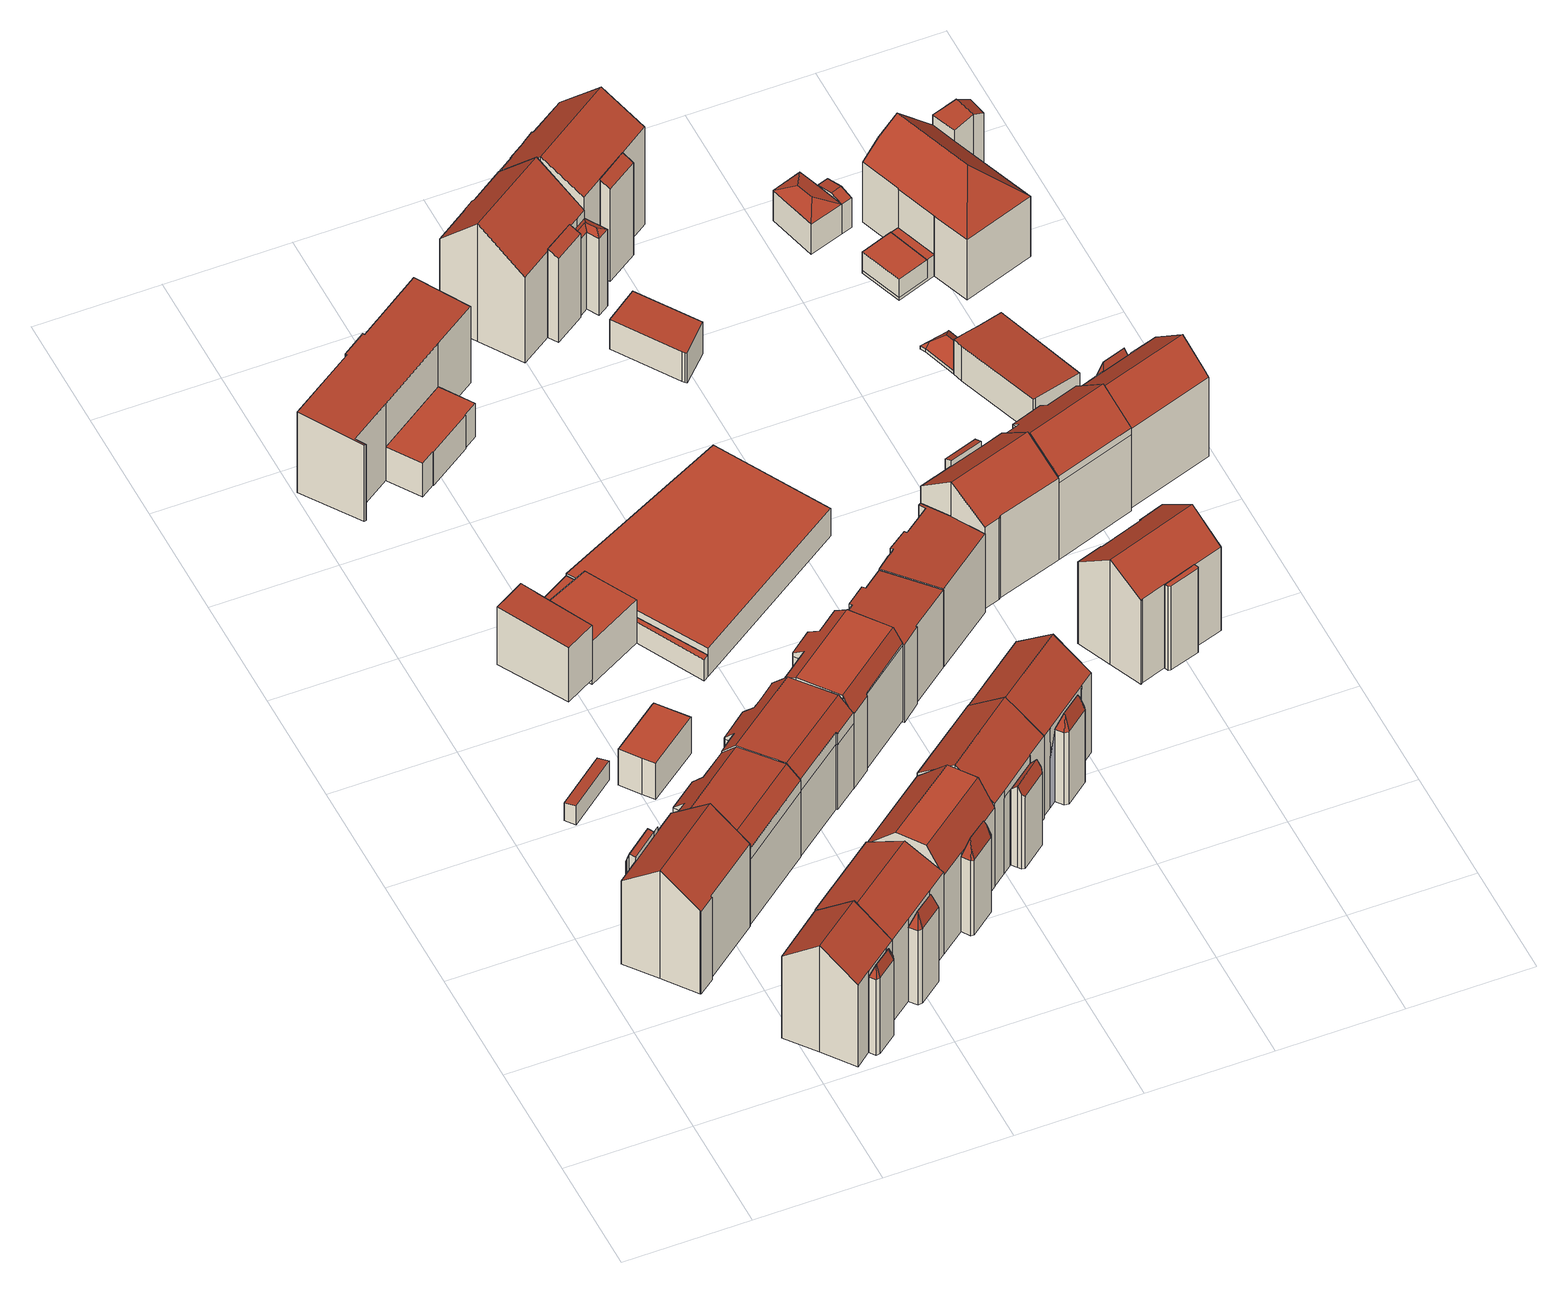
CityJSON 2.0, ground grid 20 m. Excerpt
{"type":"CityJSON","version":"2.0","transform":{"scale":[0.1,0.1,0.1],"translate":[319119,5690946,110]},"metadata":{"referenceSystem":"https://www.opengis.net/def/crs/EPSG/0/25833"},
"CityObjects":{
"building1":{"type":"Building","attributes":{"Gemeindeschluessel":14713000,"Geometrietyp2DReferenz":"3000","function":"31001_9998","roofType":"9999"},"children":["building1-1","building1-2"]},
"building1-1":{"type":"BuildingPart","attributes":{"Dachtyp_tdc":"tdcFreeFormRoof","Dachneigung":69.75,"QualitaetDacherkennung":34,"Geometrietyp2DReferenz":"3000","roofType":"5000","measuredHeight":17.67},"parents":["building1"],"geometry":[{"type":"MultiSurface","lod":"2","boundaries":[[[0,1,2,3]],[[1,4,5,2]],[[4,6,7,5]],[[6,8,9,10,7]],[[11,12,13,14,15]],[[12,16,17,13]],[[16,18,19,17]],[[18,0,3,19]],[[12,11,8,6,4]],[[4,1,0,18,16,12]],[[3,2,5,7,10,14,13,17,19]],[[15,9,8,11]],[[15,14,10,9]]],"semantics":{"surfaces":[{"type":"WallSurface"},{"type":"RoofSurface"},{"type":"GroundSurface"},{"type":"ClosureSurface"}],"values":[0,0,0,0,0,0,0,0,1,1,2,0,3]}}]},
"building1-2":{"type":"BuildingPart","attributes":{"Dachtyp_tdc":"tdcGableRoof","Dachneigung":38.25,"QualitaetDacherkennung":59,"Geometrietyp2DReferenz":"3000","roofType":"3100","measuredHeight":21.54},"parents":["building1"],"geometry":[{"type":"MultiSurface","lod":"2","boundaries":[[[9,20,21,10]],[[20,22,23,21]],[[22,24,25,23]],[[24,26,27,25]],[[26,28,29,27]],[[28,30,31,29]],[[30,32,33,31]],[[32,34,35,33]],[[34,36,37,35]],[[36,38,39,37]],[[38,40,14,39]],[[40,15,14]],[[36,34,32,30,28,26,24]],[[24,22,20,9,15,40,38,36]],[[10,21,23,25,27,29,31,33,35,37,39,14]],[[9,10,14,15]]],"semantics":{"surfaces":[{"type":"WallSurface"},{"type":"RoofSurface"},{"type":"GroundSurface"},{"type":"ClosureSurface"}],"values":[0,0,0,0,0,0,0,0,0,0,0,0,1,1,2,3]}}]},
"building2":{"type":"Building","attributes":{"Gemeindeschluessel":14713000,"Geometrietyp2DReferenz":"3000","function":"31001_9998","roofType":"9999"},"children":["building2-1","building2-2"]},
"building2-1":{"type":"BuildingPart","attributes":{"Dachtyp_tdc":"tdcFreeFormRoof","Dachneigung":70.62,"QualitaetDacherkennung":12,"Geometrietyp2DReferenz":"3000","roofType":"5000","measuredHeight":17.23},"parents":["building2"],"geometry":[{"type":"MultiSurface","lod":"2","boundaries":[[[41,42,43,44]],[[42,45,46,43]],[[45,47,48,46]],[[47,49,50,48]],[[49,51,52,50]],[[53,51,49]],[[54,53,49,47]],[[55,54,47,45]],[[56,55,45,42]],[[56,42,41]],[[53,54,55,56,41,51]],[[44,43,46,48,50,52]],[[44,52,51,41]]],"semantics":{"surfaces":[{"type":"WallSurface"},{"type":"RoofSurface"},{"type":"GroundSurface"},{"type":"ClosureSurface"}],"values":[0,0,0,0,0,1,1,1,1,1,1,2,3]}}]},
"building2-2":{"type":"BuildingPart","attributes":{"Dachtyp_tdc":"tdcGableRoof","Dachneigung":39.52,"QualitaetDacherkennung":69,"Geometrietyp2DReferenz":"3000","roofType":"3100","measuredHeight":21.13},"parents":["building2"],"geometry":[{"type":"MultiSurface","lod":"2","boundaries":[[[57,58,59,60]],[[58,61,44,59]],[[61,41,44]],[[62,63,64,52,51]],[[63,65,66,64]],[[65,67,68,66]],[[67,69,70,68]],[[69,71,72,70]],[[71,57,60,72]],[[67,65,63,62,61,58,57]],[[57,71,69,67]],[[60,59,44,52,64,66,68,70,72]],[[51,41,61,62]],[[51,52,44,41]]],"semantics":{"surfaces":[{"type":"WallSurface"},{"type":"RoofSurface"},{"type":"GroundSurface"},{"type":"ClosureSurface"}],"values":[0,0,0,0,0,0,0,0,0,1,1,2,0,3]}}]},
"building3":{"type":"Building","attributes":{"Dachtyp_tdc":"tdcPolyFlatRoof","Gemeindeschluessel":14713000,"Dachneigung":6.18,"QualitaetDacherkennung":61,"Geometrietyp2DReferenz":"3000","function":"31001_9998","roofType":"2100","measuredHeight":3.74},"geometry":[{"type":"MultiSurface","lod":"2","boundaries":[[[73,74,75,76]],[[74,77,78,75]],[[77,79,80,78]],[[79,73,76,80]],[[79,77,74,73]],[[76,75,78,80]]],"semantics":{"surfaces":[{"type":"WallSurface"},{"type":"RoofSurface"},{"type":"GroundSurface"}],"values":[0,0,0,0,1,2]}}]},
"building4":{"type":"Building","attributes":{"Dachtyp_tdc":"tdcFreeFormRoof","Gemeindeschluessel":14713000,"Dachneigung":3.14,"QualitaetDacherkennung":67,"Geometrietyp2DReferenz":"3000","function":"31001_9998","roofType":"5000","measuredHeight":17.38},"geometry":[{"type":"MultiSurface","lod":"2","boundaries":[[[81,82,83,84]],[[82,85,86,83]],[[85,87,88,86]],[[87,89,90,88]],[[89,91,92,90]],[[91,93,94,92]],[[93,95,96,94]],[[95,97,98,96]],[[97,99,100,98]],[[99,81,84,100]],[[101,102,103,104]],[[105,89,106,107,108,109,110,111]],[[102,110,109,112,103]],[[97,104,103,112,99]],[[99,112,109,81]],[[91,105,111,93]],[[93,111,110,102,101,95]],[[81,109,108,82]],[[82,108,107,85]],[[85,107,106,87]],[[87,106,89]],[[89,105,91]],[[95,101,104,97]],[[84,83,86,88,90,92,94,96,98,100]]],"semantics":{"surfaces":[{"type":"WallSurface"},{"type":"RoofSurface"},{"type":"GroundSurface"}],"values":[0,0,0,0,0,0,0,0,0,0,1,1,1,0,0,0,0,0,0,0,0,0,0,2]}}]},
"building5":{"type":"Building","attributes":{"Gemeindeschluessel":14713000,"Geometrietyp2DReferenz":"3000","function":"31001_9998","roofType":"9999"},"children":["building5-1","building5-2"]},
"building5-1":{"type":"BuildingPart","attributes":{"Dachtyp_tdc":"tdcGableRoof","Dachneigung":28.68,"QualitaetDacherkennung":70,"Geometrietyp2DReferenz":"3000","roofType":"3100","measuredHeight":19.72},"parents":["building5"],"geometry":[{"type":"MultiSurface","lod":"2","boundaries":[[[113,114,115,116]],[[114,117,118,115]],[[117,119,118]],[[120,121,122]],[[120,58,123,121]],[[58,124,125,123]],[[124,126,127,125]],[[126,128,129,127]],[[128,113,116,129]],[[124,58,120,117,114,113]],[[113,128,126,124]],[[116,115,118,130,121,123,125,127,129]],[[122,131,119,117,120]],[[122,121,130,131]],[[131,130,118,119]]],"semantics":{"surfaces":[{"type":"WallSurface"},{"type":"RoofSurface"},{"type":"GroundSurface"},{"type":"ClosureSurface"}],"values":[0,0,0,0,0,0,0,0,0,1,1,2,0,3,3]}}]},
"building5-2":{"type":"BuildingPart","attributes":{"Dachtyp_tdc":"tdcFreeFormRoof","Dachneigung":70.59,"QualitaetDacherkennung":17,"Geometrietyp2DReferenz":"3000","roofType":"5000","measuredHeight":17.53},"parents":["building5"],"geometry":[{"type":"MultiSurface","lod":"2","boundaries":[[[119,132,133,118]],[[132,134,135,133]],[[134,136,137,135]],[[136,138,139,137]],[[138,140,141,139]],[[140,122,121,141]],[[122,140,142,143]],[[140,138,142]],[[138,136,144,145,143,142]],[[136,134,144]],[[134,132,119,131,145,144]],[[131,122,143,145]],[[133,135,137,139,141,121,130,118]],[[130,121,122,131]],[[119,118,130,131]]],"semantics":{"surfaces":[{"type":"WallSurface"},{"type":"RoofSurface"},{"type":"GroundSurface"},{"type":"ClosureSurface"}],"values":[0,0,0,0,0,0,1,1,1,1,1,1,2,3,3]}}]},
"building6":{"type":"Building","attributes":{"Dachtyp_tdc":"tdcPolyFlatRoof","Gemeindeschluessel":14713000,"Dachneigung":0,"QualitaetDacherkennung":67,"Geometrietyp2DReferenz":"3000","function":"31001_9998","roofType":"1000","measuredHeight":7.18},"geometry":[{"type":"MultiSurface","lod":"2","boundaries":[[[146,147,148,149]],[[147,150,151,148]],[[150,152,153,151]],[[152,154,155,153]],[[154,156,157,155]],[[156,158,159,157]],[[158,146,149,159]],[[158,156,154,152,150,147,146]],[[149,148,151,153,155,157,159]]],"semantics":{"surfaces":[{"type":"WallSurface"},{"type":"RoofSurface"},{"type":"GroundSurface"}],"values":[0,0,0,0,0,0,0,1,2]}}]},
"building7":{"type":"Building","attributes":{"Gemeindeschluessel":14713000,"Geometrietyp2DReferenz":"3000","function":"31001_9998","roofType":"9999"},"children":["building7-1","building7-2"]},
"building7-1":{"type":"BuildingPart","attributes":{"Dachtyp_tdc":"tdcPolyFlatRoof","Dachneigung":3.64,"QualitaetDacherkennung":44,"Geometrietyp2DReferenz":"3000","roofType":"2100","measuredHeight":11.52},"parents":["building7"],"geometry":[{"type":"MultiSurface","lod":"2","boundaries":[[[160,161,162,163]],[[161,164,165,166,162]],[[167,168,169,170,171]],[[168,160,163,169]],[[168,167,164,161,160]],[[163,162,166,170,169]],[[167,171,165,164]],[[171,170,166,165]]],"semantics":{"surfaces":[{"type":"WallSurface"},{"type":"RoofSurface"},{"type":"GroundSurface"},{"type":"ClosureSurface"}],"values":[0,0,0,0,1,2,0,3]}}]},
"building7-2":{"type":"BuildingPart","attributes":{"Dachtyp_tdc":"tdcPolyFlatRoof","Dachneigung":0,"QualitaetDacherkennung":53,"Geometrietyp2DReferenz":"3000","roofType":"1000","measuredHeight":4.05},"parents":["building7"],"geometry":[{"type":"MultiSurface","lod":"2","boundaries":[[[165,172,173,166]],[[172,174,175,173]],[[174,171,170,175]],[[171,174,172,165]],[[166,173,175,170]],[[166,170,171,165]]],"semantics":{"surfaces":[{"type":"WallSurface"},{"type":"RoofSurface"},{"type":"GroundSurface"},{"type":"ClosureSurface"}],"values":[0,0,0,1,2,3]}}]},
"building8":{"type":"Building","attributes":{"Dachtyp_tdc":"tdcFreeFormRoof","Gemeindeschluessel":14713000,"Dachneigung":3.13,"QualitaetDacherkennung":57,"Geometrietyp2DReferenz":"3000","function":"31001_9998","roofType":"5000","measuredHeight":17.52},"geometry":[{"type":"MultiSurface","lod":"2","boundaries":[[[176,177,178,179]],[[177,180,181,178]],[[180,182,183,181]],[[182,184,185,183]],[[184,186,187,185]],[[186,188,189,187]],[[188,190,191,189]],[[190,192,193,191]],[[192,194,195,193]],[[194,196,197,195]],[[196,198,199,197]],[[198,200,201,199]],[[200,202,203,201]],[[202,204,205,203]],[[204,206,207,205]],[[206,208,209,207]],[[208,210,211,209]],[[210,176,179,211]],[[212,213,214,215,216,217,218]],[[219,220,221,222,223,224,184,225,226,227,228,229,230,231]],[[214,232,231,230,215]],[[196,219,231,232,198]],[[198,232,214,213,200]],[[210,229,228,176]],[[208,216,215,230,229,210]],[[176,228,227,177]],[[177,227,226,180]],[[180,226,225,182]],[[182,225,184]],[[184,224,186]],[[186,224,223,188]],[[188,223,222,190]],[[190,222,221,192]],[[192,221,220,194]],[[194,220,219,196]],[[204,218,217,206]],[[202,212,218,204]],[[206,217,216,208]],[[200,213,212,202]],[[179,178,181,183,185,187,189,191,193,195,197,199,201,203,205,207,209,211]]],"semantics":{"surfaces":[{"type":"WallSurface"},{"type":"RoofSurface"},{"type":"GroundSurface"}],"values":[0,0,0,0,0,0,0,0,0,0,0,0,0,0,0,0,0,0,1,1,1,0,0,0,0,0,0,0,0,0,0,0,0,0,0,0,0,0,0,2]}}]},
"building9":{"type":"Building","attributes":{"Gemeindeschluessel":14713000,"Geometrietyp2DReferenz":"3000","function":"31001_9998","roofType":"9999"},"children":["building9-1","building9-2"]},
"building9-1":{"type":"BuildingPart","attributes":{"Dachtyp_tdc":"tdcFreeFormRoof","Dachneigung":74.1,"QualitaetDacherkennung":28,"Geometrietyp2DReferenz":"3000","roofType":"5000","measuredHeight":18.3},"parents":["building9"],"geometry":[{"type":"MultiSurface","lod":"2","boundaries":[[[233,234,235,236]],[[234,237,238,235]],[[237,239,240,238]],[[239,241,242,240]],[[241,243,244,242]],[[245,246,243,241]],[[245,241,239]],[[247,248,246,245,239,237]],[[247,237,234]],[[248,247,234,233]],[[246,248,233,243]],[[236,235,238,240,242,244]],[[236,244,243,233]]],"semantics":{"surfaces":[{"type":"WallSurface"},{"type":"RoofSurface"},{"type":"GroundSurface"},{"type":"ClosureSurface"}],"values":[0,0,0,0,0,1,1,1,1,1,1,2,3]}}]},
"building9-2":{"type":"BuildingPart","attributes":{"Dachtyp_tdc":"tdcCutGableRoof","Dachneigung":43.91,"QualitaetDacherkennung":78,"Geometrietyp2DReferenz":"3000","roofType":"9999","measuredHeight":20.7},"parents":["building9"],"geometry":[{"type":"MultiSurface","lod":"2","boundaries":[[[249,244,243]],[[249,250,115,244]],[[250,251,129,115]],[[251,252,253,129]],[[252,254,255,253]],[[254,256,233,236,255]],[[256,254,257,258,250,249]],[[259,260,261,262]],[[257,261,260,258]],[[251,259,262,252]],[[252,262,261,257,254]],[[250,258,260,259,251]],[[236,244,115,129,253,255]],[[249,243,233,256]],[[243,244,236,233]]],"semantics":{"surfaces":[{"type":"WallSurface"},{"type":"RoofSurface"},{"type":"GroundSurface"},{"type":"ClosureSurface"}],"values":[0,0,0,0,0,0,1,1,1,0,0,0,2,0,3]}}]},
"building10":{"type":"Building","attributes":{"Gemeindeschluessel":14713000,"Geometrietyp2DReferenz":"3000","function":"31001_3041","roofType":"9999"},"children":["building10-1","building10-2"]},
"building10-1":{"type":"BuildingPart","attributes":{"Dachtyp_tdc":"tdcPolyFlatRoof","Dachneigung":5.03,"QualitaetDacherkennung":71,"Geometrietyp2DReferenz":"3000","roofType":"2100","measuredHeight":16.19},"parents":["building10"],"geometry":[{"type":"MultiSurface","lod":"2","boundaries":[[[263,264,265,266,267]],[[264,268,269,265]],[[268,270,271,269]],[[270,272,273,271]],[[272,274,275,273]],[[274,276,277,275]],[[276,278,279,277]],[[278,280,281,279]],[[280,282,283,281]],[[282,284,285,283]],[[284,286,287,288,285]],[[286,284,282,280,278,276,274,272,270,268,264,263]],[[266,265,269,271,273,275,277,279,281,283,285,288]],[[263,267,287,286]],[[267,266,288,287]]],"semantics":{"surfaces":[{"type":"WallSurface"},{"type":"RoofSurface"},{"type":"GroundSurface"},{"type":"ClosureSurface"}],"values":[0,0,0,0,0,0,0,0,0,0,0,1,2,0,3]}}]},
"building10-2":{"type":"BuildingPart","attributes":{"Dachtyp_tdc":"tdcPolyFlatRoof","Dachneigung":0,"QualitaetDacherkennung":46,"Geometrietyp2DReferenz":"3000","roofType":"1000","measuredHeight":6.78},"parents":["building10"],"geometry":[{"type":"MultiSurface","lod":"2","boundaries":[[[289,290,291,292]],[[290,293,294,291]],[[293,295,296,294]],[[295,297,298,296]],[[297,299,300,298]],[[299,267,266,300]],[[287,289,292,288]],[[287,267,299,297,295,293,290,289]],[[292,291,294,296,298,300,266,288]],[[288,266,267,287]]],"semantics":{"surfaces":[{"type":"WallSurface"},{"type":"RoofSurface"},{"type":"GroundSurface"},{"type":"ClosureSurface"}],"values":[0,0,0,0,0,0,0,1,2,3]}}]},
"building11":{"type":"Building","attributes":{"Dachtyp_tdc":"tdcFreeFormRoof","Gemeindeschluessel":14713000,"Dachneigung":0.266,"QualitaetDacherkennung":59,"Geometrietyp2DReferenz":"3000","function":"31001_9998","roofType":"5000","measuredHeight":17.81},"geometry":[{"type":"MultiSurface","lod":"2","boundaries":[[[301,302,303,304]],[[302,305,306,303]],[[305,307,308,306]],[[307,309,310,308]],[[309,311,312,310]],[[311,313,314,312]],[[313,315,316,314]],[[315,317,318,316]],[[317,319,320,318]],[[319,321,322,320]],[[321,323,324,322]],[[323,325,326,324]],[[325,327,328,326]],[[327,301,304,328]],[[329,330,331,332,319,317,333]],[[334,335,336,337,338,219,339,340,341]],[[330,340,339,331]],[[309,334,341,311]],[[311,341,340,330,329,313]],[[323,331,339,325]],[[325,339,219,327]],[[327,219,338,301]],[[301,338,337,302]],[[302,337,336,305]],[[305,336,335,307]],[[307,335,334,309]],[[315,333,317]],[[313,329,333,315]],[[321,332,331,323]],[[319,332,321]],[[304,303,306,308,310,312,314,316,318,320,322,324,326,328]]],"semantics":{"surfaces":[{"type":"WallSurface"},{"type":"RoofSurface"},{"type":"GroundSurface"}],"values":[0,0,0,0,0,0,0,0,0,0,0,0,0,0,1,1,1,0,0,0,0,0,0,0,0,0,0,0,0,0,2]}}]},
"building12":{"type":"Building","attributes":{"Gemeindeschluessel":14713000,"Geometrietyp2DReferenz":"3000","function":"31001_9998","roofType":"9999"},"children":["building12-1","building12-2"]},
"building12-1":{"type":"BuildingPart","attributes":{"Dachtyp_tdc":"tdcFreeFormRoof","Dachneigung":61.27,"QualitaetDacherkennung":22,"Geometrietyp2DReferenz":"3000","roofType":"5000","measuredHeight":16.22},"parents":["building12"],"geometry":[{"type":"MultiSurface","lod":"2","boundaries":[[[342,343,344,345]],[[343,346,347,344]],[[346,348,349,347]],[[348,350,351,349]],[[352,353,354,355]],[[353,356,357,354]],[[356,358,359,357]],[[358,342,345,359]],[[353,352,360,350,348,346]],[[346,343,342,358,356,353]],[[345,344,347,349,351,355,354,357,359]],[[360,351,350]],[[355,351,360,352]]],"semantics":{"surfaces":[{"type":"WallSurface"},{"type":"RoofSurface"},{"type":"GroundSurface"},{"type":"ClosureSurface"}],"values":[0,0,0,0,0,0,0,0,1,1,2,3,3]}}]},
"building12-2":{"type":"BuildingPart","attributes":{"Dachtyp_tdc":"tdcGableRoof","Dachneigung":36.98,"QualitaetDacherkennung":70,"Geometrietyp2DReferenz":"3000","roofType":"3100","measuredHeight":21.21},"parents":["building12"],"geometry":[{"type":"MultiSurface","lod":"2","boundaries":[[[361,362,363,351,350]],[[362,364,365,363]],[[364,366,367,365]],[[366,368,369,367]],[[368,370,371,369]],[[370,372,373,371]],[[372,374,375,373]],[[374,376,352,355,375]],[[370,368,366,364]],[[364,362,361,376,374,372,370]],[[355,351,363,365,367,369,371,373,375]],[[361,360,352,376]],[[360,351,355,352]],[[350,360,361]],[[350,351,360]]],"semantics":{"surfaces":[{"type":"WallSurface"},{"type":"RoofSurface"},{"type":"GroundSurface"},{"type":"ClosureSurface"}],"values":[0,0,0,0,0,0,0,0,1,1,2,0,3,0,3]}}]},
"building13":{"type":"Building","attributes":{"Gemeindeschluessel":14713000,"Geometrietyp2DReferenz":"3000","function":"31001_9998","roofType":"9999"},"children":["building13-1","building13-2","building13-3"]},
"building13-1":{"type":"BuildingPart","attributes":{"Dachtyp_tdc":"tdcPolyFlatRoof","Dachneigung":0,"QualitaetDacherkennung":49,"Geometrietyp2DReferenz":"3000","roofType":"1000","measuredHeight":5.51},"parents":["building13"],"geometry":[{"type":"MultiSurface","lod":"2","boundaries":[[[377,378,379,380]],[[378,381,382,379]],[[381,383,384,385,382]],[[386,377,380,387,388]],[[386,383,381,378,377]],[[380,379,382,385,387]],[[388,384,383,386]],[[388,387,385,384]]],"semantics":{"surfaces":[{"type":"WallSurface"},{"type":"RoofSurface"},{"type":"GroundSurface"},{"type":"ClosureSurface"}],"values":[0,0,0,0,1,2,0,3]}}]},
"building13-2":{"type":"BuildingPart","attributes":{"Dachtyp_tdc":"tdcPolyFlatRoof","Dachneigung":0,"QualitaetDacherkennung":0,"Geometrietyp2DReferenz":"3000","roofType":"9999","measuredHeight":4.17},"parents":["building13"],"geometry":[{"type":"MultiSurface","lod":"2","boundaries":[[[389,390,384,388,391]],[[391,388,387,392]],[[384,390,393,385]],[[390,389,394,393]],[[392,387,385,393,394]],[[385,387,388,384]],[[392,394,389,391]]],"semantics":{"surfaces":[{"type":"RoofSurface"},{"type":"WallSurface"},{"type":"GroundSurface"},{"type":"ClosureSurface"}],"values":[0,1,1,1,2,3,3]}}]},
"building13-3":{"type":"BuildingPart","attributes":{"Dachtyp_tdc":"tdcPolyFlatRoof","Dachneigung":0,"QualitaetDacherkennung":68,"Geometrietyp2DReferenz":"3000","roofType":"1000","measuredHeight":8.61},"parents":["building13"],"geometry":[{"type":"MultiSurface","lod":"2","boundaries":[[[395,396,397,398]],[[396,399,391,392,397]],[[400,395,398,394,389]],[[400,399,396,395]],[[398,397,392,394]],[[389,391,399,400]],[[389,394,392,391]]],"semantics":{"surfaces":[{"type":"WallSurface"},{"type":"RoofSurface"},{"type":"GroundSurface"},{"type":"ClosureSurface"}],"values":[0,0,0,1,2,0,3]}}]},
"building14":{"type":"Building","attributes":{"Dachtyp_tdc":"tdcPolyFlatRoof","Gemeindeschluessel":14713000,"Dachneigung":5.69,"QualitaetDacherkennung":63,"Geometrietyp2DReferenz":"3000","function":"31001_9998","roofType":"2100","measuredHeight":15.4},"geometry":[{"type":"MultiSurface","lod":"2","boundaries":[[[401,402,403,404]],[[402,405,406,403]],[[405,407,408,406]],[[407,409,410,408]],[[409,411,412,410]],[[411,413,414,412]],[[413,415,416,414]],[[415,417,418,416]],[[417,419,420,418]],[[419,421,422,420]],[[421,401,404,422]],[[421,419,417,415,413,411,409,407,405,402,401]],[[404,403,406,408,410,412,414,416,418,420,422]]],"semantics":{"surfaces":[{"type":"WallSurface"},{"type":"RoofSurface"},{"type":"GroundSurface"}],"values":[0,0,0,0,0,0,0,0,0,0,0,1,2]}}]},
"building15":{"type":"Building","attributes":{"Gemeindeschluessel":14713000,"Geometrietyp2DReferenz":"3000","function":"31001_9998","roofType":"9999"},"children":["building15-1","building15-2"]},
"building15-1":{"type":"BuildingPart","attributes":{"Dachtyp_tdc":"tdcFreeFormRoof","Dachneigung":71.53,"QualitaetDacherkennung":18,"Geometrietyp2DReferenz":"3000","roofType":"5000","measuredHeight":17.33},"parents":["building15"],"geometry":[{"type":"MultiSurface","lod":"2","boundaries":[[[423,424,425,426]],[[424,427,428,425]],[[427,429,430,428]],[[429,431,432,430]],[[431,433,434,432]],[[433,435,436,434]],[[435,437,435,433,438,439]],[[433,431,438]],[[431,429,440,441,439,438]],[[429,427,440]],[[427,424,423,442,443,441,440]],[[443,435,439,441]],[[426,425,428,430,432,434,436,444,436,445,446]],[[435,437,444,436]],[[445,436,435,443]],[[442,446,445,443]],[[426,446,442,423]]],"semantics":{"surfaces":[{"type":"WallSurface"},{"type":"RoofSurface"},{"type":"GroundSurface"},{"type":"ClosureSurface"}],"values":[0,0,0,0,0,0,1,1,1,1,1,1,2,3,3,3,3]}}]},
"building15-2":{"type":"BuildingPart","attributes":{"Dachtyp_tdc":"tdcGableRoof","Dachneigung":38.35,"QualitaetDacherkennung":62,"Geometrietyp2DReferenz":"3000","roofType":"3100","measuredHeight":20.68},"parents":["building15"],"geometry":[{"type":"MultiSurface","lod":"2","boundaries":[[[447,448,449,444]],[[448,450,451,449]],[[450,452,453,451]],[[452,454,455,453]],[[454,456,457,455]],[[456,458,459,457]],[[458,460,423,426,459]],[[456,454,452,450]],[[450,448,447,461,460,458,456]],[[446,445,436,444,449,451,453,455,457,459,426]],[[442,423,460,461]],[[442,446,426,423]],[[447,444,437,435,443,442,461]],[[435,437,444,436]],[[435,436,445,443]],[[443,445,446,442]]],"semantics":{"surfaces":[{"type":"WallSurface"},{"type":"RoofSurface"},{"type":"GroundSurface"},{"type":"ClosureSurface"}],"values":[0,0,0,0,0,0,0,1,1,2,0,3,0,3,3,3]}}]},
"building16":{"type":"Building","attributes":{"Gemeindeschluessel":14713000,"Geometrietyp2DReferenz":"3000","function":"31001_9998","roofType":"9999"},"children":["building16-1","building16-2"]},
"building16-1":{"type":"BuildingPart","attributes":{"Dachtyp_tdc":"tdcPolyFlatRoof","Dachneigung":28.5,"QualitaetDacherkennung":25,"Geometrietyp2DReferenz":"3000","roofType":"2100","measuredHeight":17.69},"parents":["building16"],"geometry":[{"type":"MultiSurface","lod":"2","boundaries":[[[462,463,464]],[[462,465,466,463]],[[465,467,468,466]],[[467,469,470,471,468]],[[467,465,462,469]],[[471,463,466,468]],[[462,464,470,469]],[[464,463,471,470]]],"semantics":{"surfaces":[{"type":"WallSurface"},{"type":"RoofSurface"},{"type":"GroundSurface"},{"type":"ClosureSurface"}],"values":[0,0,0,0,1,2,0,3]}}]},
"building16-2":{"type":"BuildingPart","attributes":{"Dachtyp_tdc":"tdcGableRoof","Dachneigung":39.41,"QualitaetDacherkennung":42,"Geometrietyp2DReferenz":"3000","roofType":"3100","measuredHeight":23.56},"parents":["building16"],"geometry":[{"type":"MultiSurface","lod":"2","boundaries":[[[470,472,471]],[[472,473,474,471]],[[473,475,476,474]],[[475,477,478,476]],[[477,479,480,478]],[[479,481,482,480]],[[481,483,484,482]],[[483,485,486,484]],[[485,487,488,486]],[[487,489,490,488]],[[489,491,492,490]],[[491,493,494,492]],[[493,464,463,494]],[[489,487,485,483,481,479,477,475]],[[475,473,472,470,464,493,491,489]],[[463,471,474,476,478,480,482,484,486,488,490,492,494]],[[470,471,463,464]]],"semantics":{"surfaces":[{"type":"WallSurface"},{"type":"RoofSurface"},{"type":"GroundSurface"},{"type":"ClosureSurface"}],"values":[0,0,0,0,0,0,0,0,0,0,0,0,0,1,1,2,3]}}]},
"building17":{"type":"Building","attributes":{"Dachtyp_tdc":"tdcPolyFlatRoof","Gemeindeschluessel":14713000,"Dachneigung":5.62,"QualitaetDacherkennung":63,"Geometrietyp2DReferenz":"3000","function":"31001_9998","roofType":"2100","measuredHeight":15.56},"geometry":[{"type":"MultiSurface","lod":"2","boundaries":[[[495,496,497,498]],[[496,499,500,497]],[[499,501,502,500]],[[501,503,504,502]],[[503,505,506,504]],[[505,507,508,506]],[[507,509,510,508]],[[509,511,414,510]],[[511,512,412,414]],[[512,513,514,412]],[[513,515,516,514]],[[515,517,518,516]],[[517,495,498,518]],[[517,515,513,512,511,509,507,505,503,501,499,496,495]],[[498,497,500,502,504,506,508,510,414,412,514,516,518]]],"semantics":{"surfaces":[{"type":"WallSurface"},{"type":"RoofSurface"},{"type":"GroundSurface"}],"values":[0,0,0,0,0,0,0,0,0,0,0,0,0,1,2]}}]},
"building18":{"type":"Building","attributes":{"Dachtyp_tdc":"tdcFreeFormRoof","Gemeindeschluessel":14713000,"Dachneigung":26.63,"QualitaetDacherkennung":15,"Geometrietyp2DReferenz":"3000","function":"31001_9998","roofType":"5000","measuredHeight":15.86},"geometry":[{"type":"MultiSurface","lod":"2","boundaries":[[[519,520,521,522]],[[520,523,524,521]],[[523,525,526,524]],[[525,527,528,526]],[[527,529,530,528]],[[529,519,522,530]],[[531,529,527]],[[532,531,527,525]],[[533,534,532,525,523]],[[533,523,520]],[[534,533,520,519]],[[531,532,534,519,529]],[[522,521,524,526,528,530]]],"semantics":{"surfaces":[{"type":"WallSurface"},{"type":"RoofSurface"},{"type":"GroundSurface"}],"values":[0,0,0,0,0,0,0,1,1,1,1,1,2]}}]},
"building19":{"type":"Building","attributes":{"Dachtyp_tdc":"tdcPolyFlatRoof","Gemeindeschluessel":14713000,"Dachneigung":5.46,"QualitaetDacherkennung":66,"Geometrietyp2DReferenz":"3000","function":"31001_9998","roofType":"2100","measuredHeight":6.44},"geometry":[{"type":"MultiSurface","lod":"2","boundaries":[[[535,536,537,538]],[[536,539,540,537]],[[539,541,542,540]],[[541,543,544,542]],[[543,545,546,544]],[[545,535,538,546]],[[545,543,541,539,536,535]],[[538,537,540,542,544,546]]],"semantics":{"surfaces":[{"type":"WallSurface"},{"type":"RoofSurface"},{"type":"GroundSurface"}],"values":[0,0,0,0,0,0,1,2]}}]},
"building20":{"type":"Building","attributes":{"Gemeindeschluessel":14713000,"Geometrietyp2DReferenz":"3000","function":"31001_9998","roofType":"9999"},"children":["building20-1","building20-2"]},
"building20-1":{"type":"BuildingPart","attributes":{"Dachtyp_tdc":"tdcGableRoof","Dachneigung":44.37,"QualitaetDacherkennung":43,"Geometrietyp2DReferenz":"3000","roofType":"3100","measuredHeight":23.53},"parents":["building20"],"geometry":[{"type":"MultiSurface","lod":"2","boundaries":[[[547,548,522,549]],[[548,550,551,522]],[[550,552,553,551]],[[552,554,555,553]],[[554,556,557,555]],[[556,558,559,557]],[[558,560,561,559]],[[560,562,563,561]],[[562,564,565,563]],[[564,566,567,565]],[[566,568,569,567]],[[568,570,571,569]],[[570,572,573,571]],[[568,566,564,562,560,558,556,554,552,550]],[[550,548,547,572,570,568]],[[549,522,551,553,555,557,559,561,563,565,567,569,571,573]],[[547,549,573,572]]],"semantics":{"surfaces":[{"type":"WallSurface"},{"type":"RoofSurface"},{"type":"GroundSurface"},{"type":"ClosureSurface"}],"values":[0,0,0,0,0,0,0,0,0,0,0,0,0,1,1,2,3]}}]},
"building20-2":{"type":"BuildingPart","attributes":{"Dachtyp_tdc":"tdcPolyFlatRoof","Dachneigung":30.93,"QualitaetDacherkennung":20,"Geometrietyp2DReferenz":"3000","roofType":"2100","measuredHeight":19.44},"parents":["building20"],"geometry":[{"type":"MultiSurface","lod":"2","boundaries":[[[574,547,549,575]],[[547,576,547,549]],[[577,578,579,573,572]],[[578,574,575,579]],[[578,577,576,547,574]],[[575,549,573,579]],[[572,547,576,577]],[[572,573,549,547]]],"semantics":{"surfaces":[{"type":"WallSurface"},{"type":"RoofSurface"},{"type":"GroundSurface"},{"type":"ClosureSurface"}],"values":[0,0,0,0,1,2,0,3]}}]},
"building21":{"type":"Building","attributes":{"Gemeindeschluessel":14713000,"Geometrietyp2DReferenz":"3000","function":"31001_9998","roofType":"9999"},"children":["building21-1","building21-2"]},
"building21-1":{"type":"BuildingPart","attributes":{"Dachtyp_tdc":"tdcGableRoof","Dachneigung":38.27,"QualitaetDacherkennung":60,"Geometrietyp2DReferenz":"3000","roofType":"3100","measuredHeight":21.04},"parents":["building21"],"geometry":[{"type":"MultiSurface","lod":"2","boundaries":[[[580,581,582,583]],[[581,584,585,582]],[[584,586,587,585]],[[586,588,589,587]],[[588,590,591,589]],[[590,592,593,591]],[[592,594,595,593]],[[594,596,597,595]],[[596,598,599,597]],[[598,600,601,599]],[[594,592,590,588,586,584]],[[584,581,580,602,600,598,596,594]],[[601,603,583,582,585,587,589,591,593,595,597,599]],[[603,601,600,602]],[[580,583,603,602]]],"semantics":{"surfaces":[{"type":"WallSurface"},{"type":"RoofSurface"},{"type":"GroundSurface"},{"type":"ClosureSurface"}],"values":[0,0,0,0,0,0,0,0,0,0,1,1,2,3,3]}}]},
"building21-2":{"type":"BuildingPart","attributes":{"Dachtyp_tdc":"tdcPolyFlatRoof","Dachneigung":24.42,"QualitaetDacherkennung":20,"Geometrietyp2DReferenz":"3000","roofType":"2100","measuredHeight":18.15},"parents":["building21"],"geometry":[{"type":"MultiSurface","lod":"2","boundaries":[[[604,605,606,601,600]],[[605,607,608,606]],[[607,609,580,583,608]],[[609,607,605,604,610]],[[603,601,606,608,583]],[[604,600,602,610]],[[600,601,603,602]],[[602,580,609,610]],[[602,603,583,580]]],"semantics":{"surfaces":[{"type":"WallSurface"},{"type":"RoofSurface"},{"type":"GroundSurface"},{"type":"ClosureSurface"}],"values":[0,0,0,1,2,0,3,0,3]}}]},
"building22":{"type":"Building","attributes":{"Gemeindeschluessel":14713000,"Geometrietyp2DReferenz":"3000","function":"31001_9998","roofType":"9999"},"children":["building22-1","building22-2"]},
"building22-1":{"type":"BuildingPart","attributes":{"Dachtyp_tdc":"tdcGableRoof","Dachneigung":36.94,"QualitaetDacherkennung":61,"Geometrietyp2DReferenz":"3000","roofType":"3100","measuredHeight":20.82},"parents":["building22"],"geometry":[{"type":"MultiSurface","lod":"2","boundaries":[[[611,612,613,614]],[[612,615,616,613]],[[615,617,618,616]],[[617,619,620,618]],[[619,621,622,620]],[[621,623,624,622]],[[623,625,626,624]],[[625,627,628,626]],[[629,630,631,632]],[[630,633,634,631]],[[633,635,636,634]],[[635,637,638,636]],[[637,639,640,638]],[[639,641,642,640]],[[641,611,614,642]],[[637,635,633,630,629,627,625,623]],[[623,621,619,617,615,612,611,641,639,637]],[[614,613,616,618,620,622,624,626,628,632,631,634,636,638,640,642]],[[632,628,627,629]]],"semantics":{"surfaces":[{"type":"WallSurface"},{"type":"RoofSurface"},{"type":"GroundSurface"},{"type":"ClosureSurface"}],"values":[0,0,0,0,0,0,0,0,0,0,0,0,0,0,0,1,1,2,3]}}]},
"building22-2":{"type":"BuildingPart","attributes":{"Dachtyp_tdc":"tdcPolyFlatRoof","Dachneigung":0,"QualitaetDacherkennung":3,"Geometrietyp2DReferenz":"3000","roofType":"1000","measuredHeight":16.7},"parents":["building22"],"geometry":[{"type":"MultiSurface","lod":"2","boundaries":[[[643,644,645,646]],[[644,647,629,632,645]],[[648,649,650,628,627]],[[649,651,652,650]],[[651,643,646,652]],[[651,649,648,647,644,643]],[[646,645,632,628,650,652]],[[627,629,647,648]],[[627,628,632,629]]],"semantics":{"surfaces":[{"type":"WallSurface"},{"type":"RoofSurface"},{"type":"GroundSurface"},{"type":"ClosureSurface"}],"values":[0,0,0,0,0,1,2,0,3]}}]},
"building23":{"type":"Building","attributes":{"Dachtyp_tdc":"tdcFreeFormRoof","Gemeindeschluessel":14713000,"Dachneigung":39.31,"QualitaetDacherkennung":64,"Geometrietyp2DReferenz":"3000","function":"31001_9998","roofType":"5000","measuredHeight":21.09},"geometry":[{"type":"MultiSurface","lod":"2","boundaries":[[[653,654,655,656]],[[654,657,658,655]],[[657,659,660,658]],[[659,661,662,660]],[[661,663,664,662]],[[663,665,666,664]],[[665,667,668,666]],[[667,669,587,668]],[[669,670,582,587]],[[670,653,656,582]],[[671,672,673,674]],[[675,676,659,657,677,678,679,673,672,680]],[[663,675,680,665]],[[665,680,672,671,667]],[[669,674,673,679,670]],[[670,679,678,653]],[[653,678,677,654]],[[654,677,657]],[[661,676,675,663]],[[659,676,661]],[[667,671,674,669]],[[656,655,658,660,662,664,666,668,587,582]]],"semantics":{"surfaces":[{"type":"WallSurface"},{"type":"RoofSurface"},{"type":"GroundSurface"}],"values":[0,0,0,0,0,0,0,0,0,0,1,1,0,0,0,0,0,0,0,0,0,2]}}]},
"building24":{"type":"Building","attributes":{"Dachtyp_tdc":"tdcFreeFormRoof","Gemeindeschluessel":14713000,"Dachneigung":45.47,"QualitaetDacherkennung":15,"Geometrietyp2DReferenz":"3000","function":"31001_9998","roofType":"5000","measuredHeight":3.08},"geometry":[{"type":"MultiSurface","lod":"2","boundaries":[[[681,682,683,684]],[[682,685,686,683]],[[685,687,688,686]],[[687,689,690,688]],[[689,691,692,690]],[[691,693,694,692]],[[693,681,684,694]],[[695,696,697,693,691]],[[695,691,689]],[[698,696,695,689,687]],[[698,687,685]],[[697,696,698,685,682]],[[681,697,682]],[[697,681,693]],[[684,683,686,688,690,692,694]]],"semantics":{"surfaces":[{"type":"WallSurface"},{"type":"RoofSurface"},{"type":"GroundSurface"}],"values":[0,0,0,0,0,0,0,1,1,1,1,1,0,0,2]}}]},
"building25":{"type":"Building","attributes":{"Gemeindeschluessel":14713000,"Geometrietyp2DReferenz":"3000","function":"31001_9998","roofType":"9999"},"children":["building25-1","building25-2"]},
"building25-1":{"type":"BuildingPart","attributes":{"Dachtyp_tdc":"tdcHipRoof","Dachneigung":20.51,"QualitaetDacherkennung":74,"Geometrietyp2DReferenz":"3000","roofType":"3200","measuredHeight":6.95},"parents":["building25"],"geometry":[{"type":"MultiSurface","lod":"2","boundaries":[[[699,700,701,702]],[[700,703,704,701]],[[703,705,706,704]],[[705,707,708,706]],[[700,699,709]],[[710,711,712]],[[699,713,710,712,709]],[[711,700,709,712]],[[707,713,699]],[[705,710,713,707]],[[703,711,710,705]],[[700,711,703]],[[708,702,701,704,706]],[[702,708,707,699]]],"semantics":{"surfaces":[{"type":"WallSurface"},{"type":"RoofSurface"},{"type":"GroundSurface"},{"type":"ClosureSurface"}],"values":[0,0,0,0,1,1,1,1,0,0,0,0,2,3]}}]},
"building25-2":{"type":"BuildingPart","attributes":{"Dachtyp_tdc":"tdcGableRoof","Dachneigung":10.09,"QualitaetDacherkennung":55,"Geometrietyp2DReferenz":"3000","roofType":"3100","measuredHeight":6.58},"parents":["building25"],"geometry":[{"type":"MultiSurface","lod":"2","boundaries":[[[714,715,716,708,707]],[[715,717,718,716]],[[717,699,702,718]],[[717,715,719]],[[714,699,720]],[[715,714,720,719]],[[699,717,719,720]],[[708,716,718,702]],[[707,699,714]],[[707,708,702,699]]],"semantics":{"surfaces":[{"type":"WallSurface"},{"type":"RoofSurface"},{"type":"GroundSurface"},{"type":"ClosureSurface"}],"values":[0,0,0,0,0,1,1,2,0,3]}}]},
"building26":{"type":"Building","attributes":{"Dachtyp_tdc":"tdcPolyFlatRoof","Gemeindeschluessel":14713000,"Dachneigung":5.62,"QualitaetDacherkennung":85,"Geometrietyp2DReferenz":"3000","function":"31001_9998","roofType":"2100","measuredHeight":6.86},"geometry":[{"type":"MultiSurface","lod":"2","boundaries":[[[721,722,723,724]],[[722,725,726,723]],[[725,727,683,726]],[[727,728,684,683]],[[728,729,694,684]],[[729,730,731,694]],[[730,732,733,731]],[[732,721,724,733]],[[732,730,729,728,727,725,722,721]],[[724,723,726,683,684,694,731,733]]],"semantics":{"surfaces":[{"type":"WallSurface"},{"type":"RoofSurface"},{"type":"GroundSurface"}],"values":[0,0,0,0,0,0,0,0,1,2]}}]},
"building27":{"type":"Building","attributes":{"Gemeindeschluessel":14713000,"Dachneigung":90,"Dachorientierung":0,"MittlereTraufHoehe":116.43,"QualitaetDacherkennung":71,"ObjektHoehe":3.6,"BodenHoehe":112.83,"Geometrietyp2DReferenz":"3000","AbsoluteHoehe":116.43,"Dachflaeche":40.3,"function":"31001_9998","roofType":"1000","measuredHeight":3.6,"storeysAboveGround":1},"geometry":[{"type":"MultiSurface","lod":"2","boundaries":[[[734,735,736,737]],[[735,738,739,736]],[[738,740,741,739]],[[740,734,737,741]],[[740,738,735,734]],[[737,736,739,741]]],"semantics":{"surfaces":[{"type":"WallSurface"},{"type":"RoofSurface"},{"type":"GroundSurface"}],"values":[0,0,0,0,1,2]}}]},
"building28":{"type":"Building","attributes":{"Gemeindeschluessel":14713000,"Geometrietyp2DReferenz":"3000","function":"31001_9998","roofType":"9999"},"children":["building28-1","building28-2"]},
"building28-1":{"type":"BuildingPart","attributes":{"Dachtyp_tdc":"tdcFreeFormRoof","Dachneigung":75.67,"QualitaetDacherkennung":19,"Geometrietyp2DReferenz":"3000","roofType":"5000","measuredHeight":16.84},"parents":["building28"],"geometry":[{"type":"MultiSurface","lod":"2","boundaries":[[[742,743,744,745]],[[746,742,745,747]],[[746,747,748,749]],[[742,746,749,743]],[[750,751,752,753,754,755]],[[748,747,751,750]],[[747,745,752,751]],[[745,744,753,752]],[[744,743,754,753]],[[749,748,750,755]],[[755,754,743,749]]],"semantics":{"surfaces":[{"type":"RoofSurface"},{"type":"GroundSurface"},{"type":"WallSurface"},{"type":"ClosureSurface"}],"values":[0,0,0,0,1,2,2,2,2,2,3]}}]},
"building28-2":{"type":"BuildingPart","attributes":{"Dachtyp_tdc":"tdcGableRoof","Dachneigung":39.24,"QualitaetDacherkennung":60,"Geometrietyp2DReferenz":"3000","roofType":"3100","measuredHeight":20.29},"parents":["building28"],"geometry":[{"type":"MultiSurface","lod":"2","boundaries":[[[756,757,749,755,750]],[[758,759,753,754,743]],[[759,760,761,753]],[[760,762,763,761]],[[762,764,765,763]],[[764,766,767,765]],[[766,768,769,767]],[[768,770,771,769]],[[770,772,773,771]],[[772,774,775,773]],[[774,756,750,775]],[[770,768,766,764,762]],[[762,760,759,758,757,756,774,772,770]],[[750,755,754,753,761,763,765,767,769,771,773,775]],[[743,749,757,758]],[[743,754,755,749]]],"semantics":{"surfaces":[{"type":"WallSurface"},{"type":"RoofSurface"},{"type":"GroundSurface"},{"type":"ClosureSurface"}],"values":[0,0,0,0,0,0,0,0,0,0,0,1,1,2,0,3]}}]},
"building29":{"type":"Building","attributes":{"Gemeindeschluessel":14713000,"Geometrietyp2DReferenz":"3000","function":"31001_9998","roofType":"9999"},"children":["building29-1","building29-2","building29-3"]},
"building29-1":{"type":"BuildingPart","attributes":{"Dachtyp_tdc":"tdcHipAndGableRoof","Dachneigung":44.99,"QualitaetDacherkennung":60,"Geometrietyp2DReferenz":"3000","roofType":"5000","measuredHeight":18.01},"parents":["building29"],"geometry":[{"type":"MultiSurface","lod":"2","boundaries":[[[776,777,778,779]],[[777,780,781,778]],[[780,782,783,781]],[[782,784,785,783]],[[784,786,787,785]],[[788,789,790,791]],[[789,792,793,790]],[[792,794,795,793]],[[794,796,797,798,795]],[[792,789,799]],[[789,788,786,784,799]],[[784,782,780,777,776,796,794,792,799]],[[778,781,783,785,787,791,790,793,795,798]],[[788,791,787,786]],[[779,797,796,776]],[[779,778,798,797]]],"semantics":{"surfaces":[{"type":"WallSurface"},{"type":"RoofSurface"},{"type":"GroundSurface"},{"type":"ClosureSurface"}],"values":[0,0,0,0,0,0,0,0,0,1,1,1,2,3,0,3]}}]},
"building29-2":{"type":"BuildingPart","attributes":{"Dachtyp_tdc":"tdcPolyFlatRoof","Dachneigung":0,"QualitaetDacherkennung":44,"Geometrietyp2DReferenz":"3000","roofType":"1000","measuredHeight":4.27},"parents":["building29"],"geometry":[{"type":"MultiSurface","lod":"2","boundaries":[[[797,800,795,798]],[[800,734,801,795]],[[734,735,802,801]],[[735,779,778,802]],[[779,735,734,800,797]],[[798,795,801,802,778]],[[798,778,779,797]]],"semantics":{"surfaces":[{"type":"WallSurface"},{"type":"RoofSurface"},{"type":"GroundSurface"},{"type":"ClosureSurface"}],"values":[0,0,0,0,1,2,3]}}]},
"building29-3":{"type":"BuildingPart","attributes":{"Dachtyp_tdc":"tdcGableRoof","Dachneigung":11.06,"QualitaetDacherkennung":23,"Geometrietyp2DReferenz":"3000","roofType":"3100","measuredHeight":14.83},"parents":["building29"],"geometry":[{"type":"MultiSurface","lod":"2","boundaries":[[[803,804,805,806]],[[804,807,808,805]],[[807,809,810,808]],[[809,811,788,791,810]],[[812,803,806,787,786]],[[809,807,804,803]],[[803,812,811,809]],[[806,805,808,810,791,787]],[[812,786,788,811]],[[786,787,791,788]]],"semantics":{"surfaces":[{"type":"WallSurface"},{"type":"RoofSurface"},{"type":"GroundSurface"},{"type":"ClosureSurface"}],"values":[0,0,0,0,0,1,1,2,0,3]}}]}
},
"vertices":[
[98,398,158],[108,396,179],[108,396,8],[98,398,8],[109,395,184],[109,395,8],[115,387,182],[115,387,8],[124,394,182],[124,394,174],[124,394,8],[71,352,182],[65,360,184],[65,360,8],[71,352,8],[71,352,174],[63,363,173],[63,363,8],[65,372,157],[65,372,8],
[151,415,174],[151,415,8],[155,418,174],[155,418,8],[193,369,223],[193,369,8],[231,319,173],[231,319,8],[139,248,173],[139,248,8],[140,246,172],[140,246,8],[115,227,172],[115,227,8],[114,228,173],[114,228,8],[75,278,223],[75,278,8],[37,326,174],[37,326,8],[71,352,175],
[321,56,161],[328,48,161],[328,48,10],[321,56,10],[325,41,161],[325,41,10],[294,17,161],[294,17,10],[287,16,161],[287,16,10],[280,25,161],[280,25,10],[291,24,182],[292,24,183],[319,45,182],[320,46,181],
[298,115,222],[335,67,172],[335,67,10],[298,115,10],[321,56,172],[280,25,172],[280,26,172],[280,26,10],[255,6,172],[255,6,10],[218,54,222],[218,54,10],[181,101,173],[181,101,10],[261,164,172],[261,164,10],
[155,669,50],[167,654,53],[167,654,15],[155,669,15],[89,593,53],[89,593,15],[77,608,50],[77,608,15],
[169,400,140],[155,418,140],[155,418,11],[169,400,11],[186,441,140],[186,441,11],[175,456,140],[175,456,11],[220,491,140],[220,491,11],[231,478,140],[231,478,11],[274,511,140],[274,511,11],[350,411,140],[350,411,11],[231,319,140],[231,319,11],[193,369,140],[193,369,11],[350,411,163],[337,429,185],[217,337,185],[231,319,163],[231,478,158],[175,456,141],[186,441,159],[155,418,159],[169,400,181],[288,492,181],[274,511,157],[193,369,183],
[417,206,206],[455,158,172],[455,158,8],[417,206,8],[422,133,172],[422,133,8],[422,133,140],[372,95,172],[372,95,8],[372,95,156],[335,67,8],[298,116,206],[298,116,8],[261,164,174],[261,164,8],[380,255,174],[380,255,8],[418,130,8],[418,130,156],
[418,129,156],[418,129,8],[426,119,156],[426,119,8],[427,113,156],[427,113,8],[389,84,156],[389,84,8],[382,83,156],[382,83,8],[386,92,180],[386,94,184],[419,116,176],[416,117,183],
[211,594,85],[198,611,85],[198,611,13],[211,594,13],[175,641,85],[175,641,13],[176,642,85],[176,642,13],[254,701,85],[254,701,13],[257,703,85],[257,703,13],[293,656,85],[293,656,13],
[178,816,122],[117,924,129],[117,924,14],[178,816,14],[166,952,129],[166,952,55],[166,952,14],[179,928,128],[226,843,122],[226,843,14],[179,928,14],[179,928,55],
[260,1006,55],[260,1006,14],[278,975,55],[278,975,14],
[297,530,141],[305,536,141],[305,536,12],[297,530,12],[296,547,141],[296,547,12],[295,549,141],[295,549,12],[340,586,141],[340,586,12],[342,583,141],[342,583,12],[351,571,141],[351,571,12],[366,582,141],[366,582,12],[390,602,141],[390,602,12],[394,605,141],[394,605,12],[406,589,141],[406,589,12],[418,573,141],[418,573,12],[470,502,141],[470,502,12],[472,501,141],[472,501,12],[435,473,141],[435,473,12],[433,475,141],[433,475,12],[350,411,141],[350,411,12],[274,511,141],[274,511,12],[472,501,164],[470,502,165],[457,520,187],[337,429,187],[350,411,165],[433,475,165],[435,473,163],[406,589,178],[394,605,158],[390,602,158],[366,582,159],[351,571,159],[342,583,145],[295,549,143],[296,547,145],[305,536,159],[297,530,159],[274,511,160],[288,493,183],[409,585,183],[418,573,183],
[541,224,157],[551,211,157],[551,211,8],[541,224,8],[549,206,157],[549,206,8],[509,175,157],[509,175,8],[504,176,157],[504,176,8],[495,189,157],[495,189,8],[507,181,177],[508,187,191],[544,210,180],[539,210,191],
[495,189,165],[455,158,165],[380,255,165],[499,346,165],[499,346,8],[574,249,165],[574,249,8],[541,224,165],[558,270,213],[438,179,213],[380,255,170],[408,218,215],[528,309,215],[499,346,170],
[123,1315,167],[56,1270,167],[56,1270,14],[123,1315,14],[123,1315,81],[66,1255,166],[66,1255,14],[63,1254,166],[63,1254,14],[1,1344,175],[1,1344,14],[110,1417,175],[110,1417,14],[108,1419,176],[108,1419,14],[147,1445,176],[147,1445,14],[149,1443,175],[149,1443,14],[257,1516,175],[257,1516,14],[309,1439,167],[309,1439,14],[238,1392,167],[238,1392,81],[238,1392,14],
[272,1341,81],[250,1326,81],[250,1326,14],[272,1341,14],[250,1325,81],[250,1325,14],[180,1278,81],[180,1278,14],[179,1279,81],[179,1279,14],[157,1264,81],[157,1264,14],
[452,625,159],[441,640,159],[441,640,11],[452,625,11],[477,668,159],[477,668,11],[488,653,159],[488,653,11],[524,681,159],[524,681,11],[526,677,159],[526,677,11],[589,595,159],[589,595,11],[503,528,159],[503,528,11],[504,526,159],[504,526,11],[472,501,159],[472,501,11],[470,502,159],[470,502,11],[461,515,159],[461,515,11],[417,574,159],[417,574,11],[406,589,159],[406,589,11],[589,595,164],[580,607,189],[461,515,189],[470,502,162],[503,528,162],[524,681,177],[488,653,178],[477,668,166],[441,640,166],[452,625,178],[417,574,189],[536,665,189],[526,677,180],
[627,263,152],[622,264,158],[622,264,9],[627,263,9],[618,269,171],[618,269,9],[611,278,160],[611,278,9],[596,266,160],[596,266,9],[657,314,159],[664,306,171],[664,306,9],[657,314,9],[668,301,159],[668,301,9],[667,295,152],[667,295,9],[596,266,159],
[596,266,173],[574,249,173],[574,249,9],[536,299,221],[536,299,9],[499,346,176],[499,346,9],[618,437,176],[618,437,9],[654,391,221],[654,391,9],[691,341,174],[691,341,9],[657,315,174],[657,315,9],[657,314,174],
[260,1006,59],[550,1150,59],[550,1150,4],[260,1006,4],[648,970,59],[648,970,4],[380,791,59],[380,791,46],[380,791,4],[278,975,59],[278,975,4],[278,975,46],
[316,891,46],[371,785,46],[273,972,46],[273,972,4],[371,785,4],[316,891,4],
[226,843,90],[179,928,90],[179,928,4],[226,843,4],[273,972,90],[316,891,90],
[526,677,152],[561,703,152],[561,703,8],[526,677,8],[558,708,151],[558,708,8],[588,731,151],[588,731,8],[592,726,152],[592,726,8],[623,750,152],[623,750,8],[685,669,162],[685,669,8],[621,620,162],[621,620,8],[622,618,162],[622,618,8],[591,593,162],[591,593,8],[589,595,162],[589,595,8],
[778,408,101],[763,396,158],[763,396,14],[778,408,14],[772,385,158],[772,385,14],[770,378,158],[770,378,14],[732,348,158],[732,348,14],[725,349,158],[725,349,14],[716,361,158],[716,361,14],[705,352,114],[730,357,183],[730,359,187],[764,383,182],[761,383,187],[779,409,99],[763,397,158],[705,352,14],[763,397,14],[779,409,14],
[705,352,173],[691,341,173],[691,341,14],[654,390,221],[654,390,14],[618,437,175],[618,437,14],[730,523,176],[730,523,14],[765,475,221],[765,475,14],[802,427,173],[802,427,14],[778,408,173],[779,409,173],
[490,1504,194],[490,1504,18],[490,1504,189],[500,1489,185],[500,1489,18],[452,1457,185],[452,1457,18],[442,1472,195],[442,1472,189],[442,1472,18],
[442,1472,190],[393,1440,189],[393,1440,18],[350,1505,253],[350,1505,18],[315,1557,189],[315,1557,18],[370,1594,189],[370,1594,18],[369,1596,186],[369,1596,18],[388,1609,186],[388,1609,18],[390,1606,190],[390,1606,18],[444,1642,190],[444,1642,18],[478,1590,253],[478,1590,18],[522,1525,189],[522,1525,18],[506,1514,189],[506,1514,18],
[654,781,153],[685,803,153],[685,803,8],[654,781,8],[688,799,154],[688,799,8],[731,831,154],[731,831,8],[725,842,153],[725,842,8],[729,844,153],[729,844,8],[755,799,158],[755,799,8],[782,742,164],[782,742,8],[685,669,164],[623,750,154],[644,767,154],[644,767,8],[653,773,154],[653,773,8],[657,777,154],[657,777,8],
[522,1525,174],[542,1491,174],[542,1491,21],[522,1525,21],[524,1479,174],[524,1479,21],[513,1498,174],[513,1498,21],[500,1489,174],[500,1489,21],[490,1504,174],[490,1504,21],[495,1497,178],[516,1511,179],[527,1495,180],[518,1510,179],
[516,1426,66],[566,1459,71],[566,1459,7],[516,1426,7],[630,1364,71],[630,1364,7],[587,1321,66],[587,1321,7],[585,1323,66],[585,1323,7],[582,1327,66],[582,1327,7],
[556,1548,215],[522,1525,215],[556,1548,21],[482,1584,257],[482,1584,21],[444,1642,189],[444,1642,21],[472,1661,189],[472,1661,21],[471,1663,186],[471,1663,21],[500,1682,187],[500,1682,21],[499,1683,185],[499,1683,21],[519,1697,186],[519,1697,21],[521,1694,189],[521,1694,21],[577,1731,189],[577,1731,21],[615,1674,257],[615,1674,21],[655,1615,215],[655,1615,21],[606,1582,215],[606,1582,21],
[565,1533,205],[565,1533,21],[556,1548,216],[606,1582,216],[616,1567,205],[616,1567,21],
[838,880,186],[875,893,186],[875,893,16],[838,880,16],[893,844,226],[893,844,16],[914,786,178],[914,786,16],[810,753,179],[810,753,16],[807,750,178],[807,750,16],[782,742,177],[782,742,16],[755,798,226],[755,798,16],[755,799,226],[755,799,16],[729,844,187],[729,844,16],[784,863,186],[784,863,16],[784,862,186],[784,862,16],
[784,863,197],[780,874,192],[780,874,16],[834,892,192],[834,892,16],[838,880,197],[784,862,197],
[912,639,181],[913,637,182],[913,637,18],[912,639,18],[984,662,182],[984,662,18],[983,664,180],[983,664,18],[1024,679,180],[1024,679,18],[1025,676,182],[1025,676,18],[1044,621,226],[1044,621,18],[1063,566,184],[1063,566,18],[1015,550,184],[1015,550,18],[961,531,184],[961,532,184],[961,532,18],[961,531,18],[921,518,184],[921,518,18],[918,516,184],[918,516,18],[895,569,226],[895,569,18],[871,623,182],[871,623,18],[870,625,181],[870,625,18],
[967,524,185],[964,525,185],[964,525,18],[967,524,18],[961,531,185],[1015,550,185],[1018,543,185],[1018,543,18],[1016,540,185],[1016,540,18],
[879,894,168],[908,904,168],[908,904,16],[879,894,16],[903,918,168],[903,918,16],[953,936,168],[953,936,16],[958,921,168],[958,921,16],[1009,938,168],[1009,938,16],[1010,933,168],[1010,933,16],[1045,831,168],[1045,831,16],[914,786,168],[875,893,168],[1045,831,182],[1027,885,227],[895,840,227],[914,786,182],[1009,938,181],[958,921,181],[908,904,180],[879,894,180],[875,893,180],[1010,933,185],
[953,1180,28],[927,1171,28],[927,1171,22],[953,1180,22],[909,1226,28],[909,1226,22],[905,1235,28],[905,1235,22],[951,1245,28],[951,1245,22],[953,1246,28],[953,1246,22],[973,1186,28],[973,1186,22],[952,1243,31],[937,1217,53],[950,1179,53],[916,1229,36],
[895,1479,86],[840,1461,86],[840,1461,27],[895,1479,27],[819,1543,86],[819,1543,27],[867,1559,86],[867,1559,27],[879,1526,86],[879,1526,27],[859,1500,97],[867,1559,88],[819,1543,87],[850,1529,97],[879,1526,87],
[879,1526,88],[897,1532,88],[897,1532,27],[913,1485,86],[913,1485,27],[906,1506,93],[888,1500,93],
[984,1020,90],[980,1019,91],[980,1019,22],[984,1020,22],[932,1154,91],[932,1154,22],[927,1171,91],[953,1180,88],[973,1186,86],[1013,1200,82],[1013,1200,22],[1064,1047,82],[1064,1047,22],
[917,1333,64],[892,1403,64],[892,1403,28],[917,1333,28],[944,1422,64],[944,1422,28],[968,1351,64],[968,1351,28],
[1097,970,190],[1105,965,164],[1105,966,164],[1100,978,164],[1059,957,190],[1051,961,164],[1055,949,164],[1055,948,164],[1055,949,22],[1051,961,22],[1100,978,22],[1105,966,22],[1105,965,22],[1055,948,22],
[1055,949,180],[1055,948,180],[1105,965,180],[1105,966,180],[1150,980,180],[1150,980,22],[1168,929,225],[1168,929,22],[1182,888,189],[1182,888,22],[1185,878,180],[1185,878,22],[1045,831,180],[1045,831,22],[1028,882,225],[1028,882,22],[1010,933,180],[1010,933,22],[1014,935,180],[1014,935,22],
[957,1426,141],[957,1426,142],[957,1426,22],[957,1426,64],[933,1493,142],[933,1493,22],[962,1502,172],[962,1502,22],[992,1507,202],[992,1507,22],[1052,1519,142],[1052,1519,22],[1067,1477,142],[1119,1336,141],[1119,1336,22],[1067,1477,22],[1004,1295,141],[1004,1295,22],[981,1356,141],[981,1356,22],[982,1356,141],[982,1356,64],[982,1356,22],[1040,1374,202],
[981,1356,64],[917,1333,22],[892,1403,22],
[1091,1526,170],[1115,1531,155],[1115,1531,22],[1091,1526,22],[1120,1496,158],[1120,1496,22],[1101,1489,170],[1101,1489,22],[1067,1477,163],[1052,1519,162]
]}
